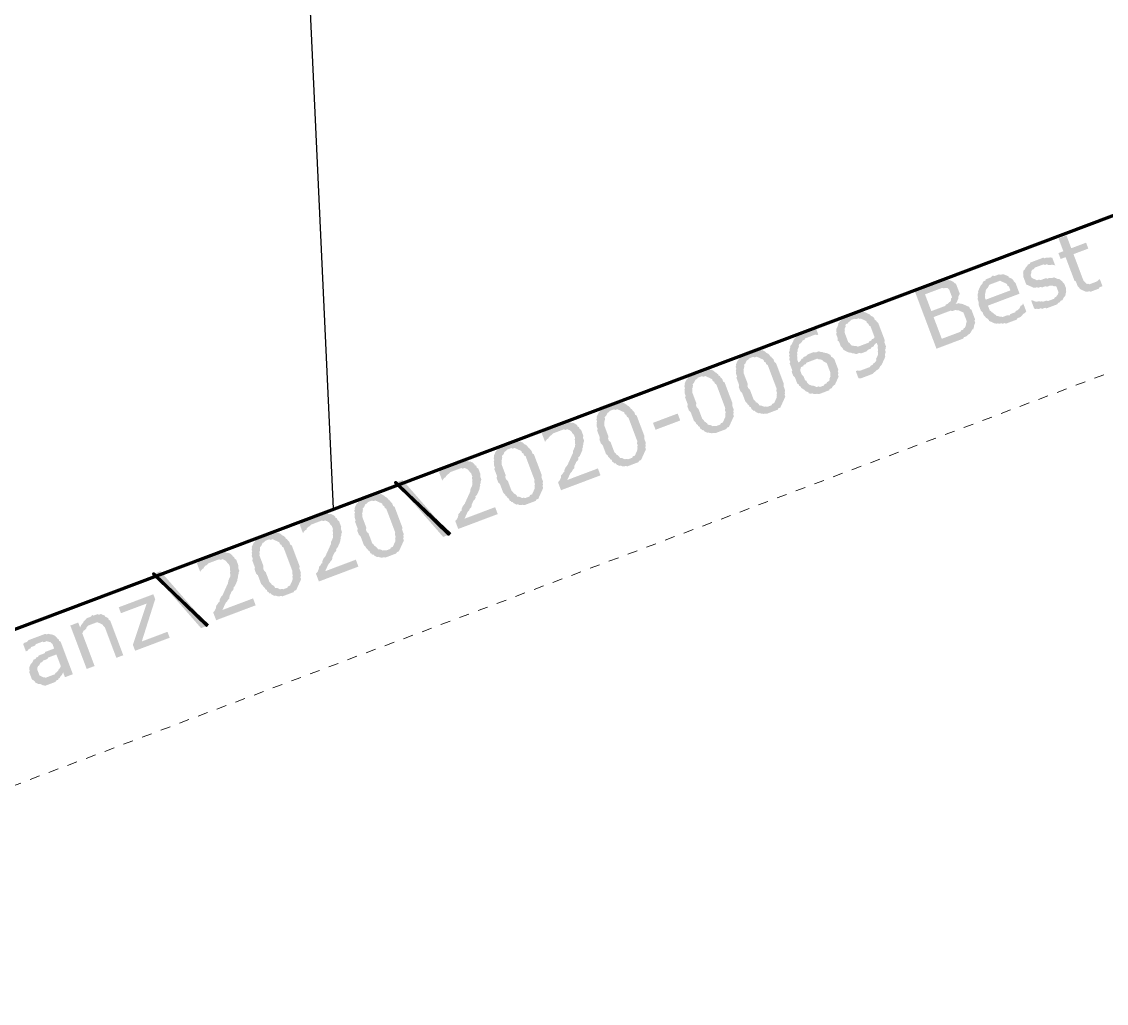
# Model space of a CAD drawing. Header units: metres. Extents: x -47 to 309, y -25 to 105.
# Drawn here: x 147.71 to 158.58, y -24.12 to -14.28 of the extents above; entities that cross this region are included whole.
import ezdxf

# ---------------------------------------------------------------- set-up
doc = ezdxf.new("R2010")
doc.units = ezdxf.units.M
doc.linetypes.add('AUSGEZOGEN', pattern=[0])
doc.linetypes.add('PUNKT2_S9', pattern=[0.001, 0, -0.001])
doc.layers.add('XR$1$STANDARD_1', color=7, linetype='AUSGEZOGEN', lineweight=25)

msp = doc.modelspace()

# ---------------------------------------------------------------- hatches: boundary and pattern name
at = {"layer": 'XR$1$STANDARD_1', "linetype": 'AUSGEZOGEN', "lineweight": 200, "transparency": 33554687}
h = msp.add_hatch(color=7, dxfattribs=at)
h.set_gradient(color2=(0, 0, 0), one_color=1)
h.paths.add_polyline_path([(158.1816, -16.4235), (158.1024, -16.4533), (158.1509, -16.5821), (158.1014, -16.6007), (158.1238, -16.6601), (158.1733, -16.6415), (158.2629, -16.8791), (158.2765, -16.8853), (158.2952, -16.9348), (158.3126, -16.9509), (158.3163, -16.9608), (158.4512, -16.8987), (158.4116, -16.9136), (158.398, -16.9074), (158.3881, -16.9111), (158.3707, -16.8951), (158.3533, -16.879), (158.2525, -16.6116), (158.4011, -16.5556), (158.3787, -16.4962), (158.2301, -16.5522)], flags=0)
h = msp.add_hatch(color=7, dxfattribs=at)
h.set_gradient(color2=(0, 0, 0), one_color=1)
h.paths.add_polyline_path([(157.7499, -16.7784), (157.7475, -16.802), (157.7512, -16.8119), (157.7488, -16.8354), (157.7786, -16.9146), (157.7923, -16.9208), (157.8059, -16.927), (157.8196, -16.9331), (157.8332, -16.9393), (157.8468, -16.9455), (157.8704, -16.9479), (157.8803, -16.9442), (157.9038, -16.9466), (157.9236, -16.9392), (157.9372, -16.9453), (157.967, -16.9341), (157.9905, -16.9366), (158.0202, -16.9254), (158.0437, -16.9278), (158.0574, -16.934), (158.0673, -16.9303), (158.0809, -16.9364), (158.1033, -16.9958), (158.0971, -17.0095), (158.091, -17.0231), (158.0749, -17.0405), (158.065, -17.0442), (158.0588, -17.0579), (158.0192, -17.0728), (158.1715, -17.0267), (158.1739, -17.0032), (158.1801, -16.9895), (158.1764, -16.9796), (158.1788, -16.9561), (158.1601, -16.9066), (158.1428, -16.8905), (158.139, -16.8806), (158.1254, -16.8744), (158.108, -16.8583), (158.0981, -16.8621), (158.0845, -16.8559), (158.0709, -16.8497), (158.0572, -16.8436), (158.0374, -16.851), (158.0139, -16.8486), (157.9941, -16.8561), (157.9705, -16.8536), (157.921, -16.8723), (157.9074, -16.8661), (157.8876, -16.8736), (157.8739, -16.8674), (157.8603, -16.8612), (157.8467, -16.8551), (157.833, -16.8489), (157.8218, -16.8192), (157.828, -16.8056), (157.8305, -16.782), (157.8366, -16.7684), (157.8564, -16.7609), (157.8626, -16.7473), (157.9022, -16.7324)], flags=0)
h = msp.add_hatch(color=7, dxfattribs=at)
h.set_gradient(color2=(0, 0, 0), one_color=1)
h.paths.add_polyline_path([(157.8798, -16.6729), (157.8204, -16.6953), (157.8142, -16.709), (157.7944, -16.7164), (157.7883, -16.7301), (157.7722, -16.7474), (157.766, -16.7611), (157.7499, -16.7784), (157.9022, -16.7324), (157.9517, -16.7137), (157.9654, -16.7199), (157.9852, -16.7124), (157.9988, -16.7186), (158.0223, -16.721), (158.0322, -16.7173), (158.0558, -16.7197), (158.0694, -16.7259), (158.0396, -16.6467), (158.016, -16.6442), (158.0061, -16.648), (157.9826, -16.6455), (157.9628, -16.653), (157.9491, -16.6468), (157.8996, -16.6655)], flags=0)
h = msp.add_hatch(color=7, dxfattribs=at)
h.set_gradient(color2=(0, 0, 0), one_color=1)
h.paths.add_polyline_path([(157.4404, -16.8273), (157.4243, -16.8446), (157.3748, -16.8633), (157.3686, -16.8769), (157.3488, -16.8844), (157.3426, -16.898), (157.3364, -16.9117), (157.3204, -16.929), (157.3142, -16.9427), (157.4566, -16.9003), (157.516, -16.8779), (157.5296, -16.8841), (157.5433, -16.8903), (157.5569, -16.8964), (157.5705, -16.9026), (157.5842, -16.9088), (157.5916, -16.9286), (157.6053, -16.9347), (157.6202, -16.9744), (157.3726, -17.0677), (157.6933, -16.9581), (157.6709, -16.8987), (157.6535, -16.8826), (157.6498, -16.8727), (157.6324, -16.8567), (157.6188, -16.8505), (157.6051, -16.8443), (157.6014, -16.8344), (157.5878, -16.8282), (157.5741, -16.8221), (157.5605, -16.8159), (157.5369, -16.8135), (157.527, -16.8172), (157.5035, -16.8148), (157.4639, -16.8297)], flags=0)
h = msp.add_hatch(color=7, dxfattribs=at)
h.set_gradient(color2=(0, 0, 0), one_color=1)
h.paths.add_polyline_path([(156.8274, -16.9113), (156.659, -16.9747), (156.8792, -17.559), (157.0872, -17.4806), (157.1466, -17.4582), (157.1528, -17.4446), (157.1825, -17.4334), (157.1986, -17.416), (157.2085, -17.4123), (157.2245, -17.3949), (157.2307, -17.3813), (157.2369, -17.3676), (157.2468, -17.3639), (157.253, -17.3503), (156.9323, -17.4598), (156.8502, -17.2419), (157.1671, -17.1225), (157.1535, -17.1163), (157.1398, -17.1102), (157.1163, -17.1077), (157.1027, -17.1016), (157.0829, -17.109), (157.0692, -17.1029), (157.0791, -17.0991), (156.8278, -17.1825), (156.7644, -17.0142), (156.8535, -16.9806), (157.0441, -16.8861), (157.0305, -16.88), (157.0168, -16.8738), (156.9933, -16.8714), (156.9834, -16.8751), (156.9598, -16.8726), (156.9499, -16.8764), (156.9264, -16.8739), (156.8472, -16.9038)], flags=0)
h = msp.add_hatch(color=7, dxfattribs=at)
h.set_gradient(color2=(0, 0, 0), one_color=1)
h.paths.add_polyline_path([(157.0441, -16.8861), (156.8535, -16.9806), (156.9327, -16.9507), (156.9563, -16.9532), (156.9662, -16.9494), (156.9897, -16.9519), (157.0071, -16.9679), (157.0369, -17.0472), (157.027, -17.0509), (157.0246, -17.0744), (157.0184, -17.0881), (157.0085, -17.0918), (156.9924, -17.1092), (156.9726, -17.1166), (156.9665, -17.1303), (156.8278, -17.1825), (157.0791, -17.0991), (157.0853, -17.0855), (157.0915, -17.0718), (157.0976, -17.0582), (157.1001, -17.0347), (157.1062, -17.021), (157.1124, -17.0074), (157.0751, -16.9084), (157.0615, -16.9022)], flags=0)
h = msp.add_hatch(color=7, dxfattribs=at)
h.set_gradient(color2=(0, 0, 0), one_color=1)
h.paths.add_polyline_path([(157.3142, -16.9427), (157.308, -16.9563), (157.3019, -16.9699), (157.2957, -16.9836), (157.2994, -16.9935), (157.2933, -17.0071), (157.2908, -17.0306), (157.2946, -17.0405), (157.2921, -17.0641), (157.3033, -17.0938), (157.3009, -17.1173), (157.3233, -17.1767), (157.3406, -17.1928), (157.3518, -17.2225), (157.3692, -17.2386), (157.3729, -17.2485), (157.3866, -17.2547), (157.4039, -17.2707), (157.4077, -17.2806), (157.4213, -17.2868), (157.4349, -17.293), (157.6132, -17.2258), (157.5896, -17.2234), (157.5401, -17.242), (157.5265, -17.2359), (157.5166, -17.2396), (157.503, -17.2334), (157.4794, -17.231), (157.4757, -17.2211), (157.4621, -17.2149), (157.4447, -17.1988), (157.4311, -17.1927), (157.4273, -17.1828), (157.4137, -17.1766), (157.395, -17.1271), (157.7119, -17.0076), (157.6933, -16.9581), (157.3726, -17.0677), (157.3652, -17.0479), (157.3676, -17.0243), (157.3639, -17.0144), (157.37, -17.0008), (157.3725, -16.9772), (157.3786, -16.9636), (157.3947, -16.9462), (157.4009, -16.9326), (157.4071, -16.919), (157.4566, -16.9003)], flags=0)
h = msp.add_hatch(color=7, dxfattribs=at)
h.set_gradient(color2=(0, 0, 0), one_color=1)
h.paths.add_polyline_path([(158.5168, -16.8626), (158.5069, -16.8664), (158.4908, -16.8837), (158.4512, -16.8987), (158.3163, -16.9608), (158.3299, -16.967), (158.3436, -16.9731), (158.3572, -16.9793), (158.3708, -16.9855), (158.3944, -16.9879), (158.4043, -16.9842), (158.4278, -16.9866), (158.507, -16.9568), (158.5132, -16.9431), (158.5429, -16.9319)], flags=0)
h = msp.add_hatch(color=7, dxfattribs=at)
h.set_gradient(color2=(0, 0, 0), one_color=1)
h.paths.add_polyline_path([(157.8384, -17.0731), (157.8285, -17.0768), (157.8583, -17.156), (157.872, -17.1622), (157.8819, -17.1585), (157.9054, -17.1609), (157.9252, -17.1534), (157.9388, -17.1596), (157.9685, -17.1484), (157.9822, -17.1546), (158.0317, -17.1359), (158.0911, -17.1135), (158.0973, -17.0999), (158.1171, -17.0924), (158.1233, -17.0788), (158.1431, -17.0713), (158.1492, -17.0577), (158.1554, -17.0441), (158.1715, -17.0267), (158.0192, -17.0728), (157.9994, -17.0802), (157.9759, -17.0778), (157.9462, -17.089), (157.9325, -17.0828), (157.9226, -17.0866), (157.8991, -17.0841), (157.8892, -17.0879), (157.8656, -17.0854), (157.852, -17.0793)], flags=0)
h = msp.add_hatch(color=7, dxfattribs=at)
h.set_gradient(color2=(0, 0, 0), one_color=1)
h.paths.add_polyline_path([(157.1671, -17.1225), (156.969, -17.1972), (157.0186, -17.1785), (157.0421, -17.1809), (157.0718, -17.1697), (157.0854, -17.1759), (157.0953, -17.1722), (157.109, -17.1783), (157.1226, -17.1845), (157.1363, -17.1907), (157.1499, -17.1969), (157.1835, -17.286), (157.1773, -17.2996), (157.1749, -17.3232), (157.1687, -17.3368), (157.1625, -17.3504), (157.1526, -17.3542), (157.1465, -17.3678), (157.1267, -17.3753), (157.1205, -17.3889), (156.9323, -17.4598), (157.253, -17.3503), (157.2554, -17.3267), (157.2616, -17.3131), (157.2677, -17.2995), (157.2603, -17.2797), (157.2664, -17.266), (157.2291, -17.167), (157.2155, -17.1608), (157.208, -17.141), (157.1944, -17.1348), (157.1807, -17.1287)], flags=0)
h = msp.add_hatch(color=7, dxfattribs=at)
h.set_gradient(color2=(0, 0, 0), one_color=1)
h.paths.add_polyline_path([(157.7492, -17.1067), (157.7393, -17.1104), (157.7431, -17.1203), (157.7233, -17.1278), (157.7171, -17.1414), (157.7109, -17.155), (157.6948, -17.1724), (157.675, -17.1799), (157.6689, -17.1935), (157.6194, -17.2122), (157.6132, -17.2258), (157.4349, -17.293), (157.4486, -17.2992), (157.4622, -17.3053), (157.4857, -17.3078), (157.4956, -17.304), (157.5093, -17.3102), (157.5291, -17.3027), (157.5427, -17.3089), (157.5625, -17.3014), (157.5762, -17.3076), (157.6356, -17.2852), (157.6851, -17.2666), (157.6913, -17.2529), (157.7111, -17.2455), (157.721, -17.2417), (157.737, -17.2244), (157.7531, -17.207), (157.763, -17.2033), (157.7791, -17.1859)], flags=0)
h = msp.add_hatch(color=7, dxfattribs=at)
h.set_gradient(color2=(0, 0, 0), one_color=1)
h.paths.add_polyline_path([(156.0215, -17.2037), (155.972, -17.2223), (155.9559, -17.2397), (155.946, -17.2434), (155.9398, -17.2571), (155.9238, -17.2744), (155.9139, -17.2782), (155.9077, -17.2918), (155.8916, -17.3092), (155.8954, -17.3191), (155.8892, -17.3327), (155.883, -17.3464), (155.8768, -17.36), (155.8744, -17.3835), (155.8781, -17.3934), (155.8757, -17.417), (155.8906, -17.4566), (155.8882, -17.4801), (155.9018, -17.4863), (155.9205, -17.5358), (155.9379, -17.5519), (155.9416, -17.5618), (155.959, -17.5779), (155.9726, -17.584), (155.9862, -17.5902), (156.1508, -17.5168), (156.0914, -17.5392), (156.0778, -17.5331), (156.0542, -17.5306), (156.0307, -17.5282), (156.0133, -17.5121), (156.0096, -17.5022), (155.996, -17.496), (155.9587, -17.397), (155.9611, -17.3735), (155.9574, -17.3636), (155.9635, -17.3499), (155.9697, -17.3363), (155.966, -17.3264), (155.9721, -17.3128), (155.9919, -17.3053), (155.9981, -17.2917), (156.008, -17.2879), (156.0241, -17.2706), (156.1924, -17.2071), (156.1788, -17.2009), (156.1652, -17.1948), (156.1515, -17.1886), (156.1379, -17.1824), (156.1181, -17.1899), (156.1045, -17.1837), (156.0847, -17.1912), (156.071, -17.185), (156.0413, -17.1962)], flags=0)
h = msp.add_hatch(color=7, dxfattribs=at)
h.set_gradient(color2=(0, 0, 0), one_color=1)
h.paths.add_polyline_path([(156.1924, -17.2071), (156.0439, -17.2631), (156.0538, -17.2594), (156.0773, -17.2618), (156.0971, -17.2543), (156.1108, -17.2605), (156.1207, -17.2568), (156.148, -17.2691), (156.1616, -17.2753), (156.1752, -17.2815), (156.1827, -17.3013), (156.1963, -17.3074), (156.2038, -17.3272), (156.2174, -17.3334), (156.2585, -17.4423), (156.2523, -17.456), (156.2325, -17.4634), (156.2263, -17.4771), (156.2065, -17.4845), (156.2004, -17.4982), (156.1508, -17.5168), (155.9862, -17.5902), (155.9999, -17.5964), (156.2809, -17.5018), (156.2921, -17.5315), (156.2896, -17.555), (156.2934, -17.5649), (156.2909, -17.5885), (156.2947, -17.5984), (156.2922, -17.6219), (156.286, -17.6355), (156.2799, -17.6492), (156.2737, -17.6628), (156.2774, -17.6727), (156.2713, -17.6863), (156.2552, -17.7037), (156.2453, -17.7074), (156.2391, -17.7211), (156.2193, -17.7285), (156.2131, -17.7422), (156.1636, -17.7608), (156.3357, -17.7073), (156.3419, -17.6937), (156.3481, -17.68), (156.3542, -17.6664), (156.3604, -17.6527), (156.3666, -17.6391), (156.3628, -17.6292), (156.3653, -17.6057), (156.3714, -17.592), (156.364, -17.5722), (156.3701, -17.5586), (156.3726, -17.5351), (156.3577, -17.4954), (156.3601, -17.4719), (156.2966, -17.3036), (156.2793, -17.2875), (156.2755, -17.2776), (156.2619, -17.2714), (156.2544, -17.2516), (156.2371, -17.2355), (156.2234, -17.2294), (156.2061, -17.2133)], flags=0)
h = msp.add_hatch(color=7, dxfattribs=at)
h.set_gradient(color2=(0, 0, 0), one_color=1)
h.paths.add_polyline_path([(155.5957, -17.3642), (155.5264, -17.3903), (155.5202, -17.4039), (155.5004, -17.4114), (155.4942, -17.425), (155.4744, -17.4325), (155.4682, -17.4461), (155.4522, -17.4635), (155.446, -17.4771), (155.4398, -17.4908), (155.6119, -17.4372), (155.6614, -17.4186), (155.685, -17.421), (155.6949, -17.4173), (155.6687, -17.348), (155.6551, -17.3418), (155.6353, -17.3492), (155.6155, -17.3567)], flags=0)
h = msp.add_hatch(color=7, dxfattribs=at)
h.set_gradient(color2=(0, 0, 0), one_color=1)
h.paths.add_polyline_path([(155.4398, -17.4908), (155.4336, -17.5044), (155.4275, -17.518), (155.4114, -17.5354), (155.4151, -17.5453), (155.409, -17.559), (155.4065, -17.5825), (155.4004, -17.5961), (155.4078, -17.6159), (155.4017, -17.6296), (155.4091, -17.6494), (155.4029, -17.663), (155.4141, -17.6927), (155.408, -17.7064), (155.4341, -17.7757), (155.4279, -17.7893), (155.4429, -17.8289), (155.4602, -17.845), (155.4826, -17.9044), (155.5, -17.9205), (155.5037, -17.9304), (155.5174, -17.9366), (155.5211, -17.9465), (155.5385, -17.9625), (155.5521, -17.9687), (155.5695, -17.9848), (155.5831, -17.9909), (155.7316, -17.935), (155.7118, -17.9424), (155.6982, -17.9363), (155.6784, -17.9437), (155.6648, -17.9376), (155.6511, -17.9314), (155.6276, -17.9289), (155.6139, -17.9228), (155.6003, -17.9166), (155.5829, -17.9005), (155.5755, -17.8807), (155.5618, -17.8746), (155.5469, -17.8349), (155.5295, -17.8189), (155.5146, -17.7793), (155.5171, -17.7557), (155.5232, -17.7421), (155.543, -17.7346), (155.5492, -17.721), (155.569, -17.7135), (155.5752, -17.6999), (155.6247, -17.6812), (155.7893, -17.6079), (155.7757, -17.6017), (155.4947, -17.6963), (155.4835, -17.6666), (155.4859, -17.6431), (155.4822, -17.6332), (155.4846, -17.6096), (155.4809, -17.5997), (155.487, -17.5861), (155.4895, -17.5625), (155.4957, -17.5489), (155.5018, -17.5353), (155.4981, -17.5254), (155.5043, -17.5117), (155.5142, -17.508), (155.5302, -17.4906), (155.5364, -17.477), (155.5562, -17.4695), (155.5624, -17.4559), (155.6119, -17.4372)], flags=0)
h = msp.add_hatch(color=7, dxfattribs=at)
h.set_gradient(color2=(0, 0, 0), one_color=1)
h.paths.add_polyline_path([(155.0015, -17.5881), (154.9421, -17.6105), (154.926, -17.6279), (154.9161, -17.6316), (154.9099, -17.6453), (154.9038, -17.6589), (154.8877, -17.6763), (154.8815, -17.6899), (154.8754, -17.7035), (155.0239, -17.6475), (155.0437, -17.6401), (155.0573, -17.6462), (155.0771, -17.6388), (155.0908, -17.6449), (155.1044, -17.6511), (155.118, -17.6573), (155.1317, -17.6635), (155.1453, -17.6696), (155.1528, -17.6894), (155.1664, -17.6956), (155.1739, -17.7154), (155.1875, -17.7216), (155.2771, -17.9593), (155.2747, -17.9828), (155.2821, -18.0026), (155.276, -18.0162), (155.2797, -18.0261), (155.2772, -18.0497), (155.2711, -18.0633), (155.2649, -18.0769), (155.2587, -18.0906), (155.2526, -18.1042), (155.2328, -18.1117), (155.2266, -18.1253), (155.2068, -18.1328), (155.3454, -18.0805), (155.3516, -18.0669), (155.3578, -18.0533), (155.3639, -18.0396), (155.3565, -18.0198), (155.3626, -18.0062), (155.3589, -17.9963), (155.3613, -17.9727), (155.3464, -17.9331), (155.3489, -17.9096), (155.2705, -17.7016), (155.2568, -17.6955), (155.2456, -17.6657), (155.2283, -17.6497), (155.2245, -17.6398), (155.2109, -17.6336), (155.2072, -17.6237), (155.1898, -17.6076), (155.1762, -17.6015), (155.1588, -17.5854), (155.1452, -17.5792), (155.1315, -17.573), (155.1216, -17.5768), (155.0981, -17.5743), (155.0845, -17.5682), (155.0746, -17.5719), (155.051, -17.5695), (155.0213, -17.5807)], flags=0)
h = msp.add_hatch(color=7, dxfattribs=at)
h.set_gradient(color2=(0, 0, 0), one_color=1)
h.paths.add_polyline_path([(155.6184, -17.6044), (155.5887, -17.6156), (155.5726, -17.633), (155.5429, -17.6442), (155.5466, -17.6541), (155.5268, -17.6616), (155.5206, -17.6752), (155.5046, -17.6926), (155.4947, -17.6963), (155.7757, -17.6017), (155.7521, -17.5993), (155.7385, -17.5931), (155.715, -17.5906), (155.7013, -17.5845), (155.6815, -17.5919), (155.6716, -17.5957), (155.6481, -17.5932), (155.6283, -17.6007)], flags=0)
h = msp.add_hatch(color=7, dxfattribs=at)
h.set_gradient(color2=(0, 0, 0), one_color=1)
h.paths.add_polyline_path([(155.7893, -17.6079), (155.6247, -17.6812), (155.6841, -17.6588), (155.6977, -17.665), (155.7213, -17.6674), (155.7349, -17.6736), (155.7523, -17.6897), (155.7659, -17.6958), (155.7796, -17.702), (155.8169, -17.801), (155.8144, -17.8246), (155.8182, -17.8345), (155.812, -17.8481), (155.8058, -17.8618), (155.8096, -17.8717), (155.7935, -17.889), (155.7836, -17.8928), (155.7774, -17.9064), (155.7576, -17.9139), (155.7514, -17.9275), (155.5831, -17.9909), (155.5967, -17.9971), (155.6005, -18.007), (155.624, -18.0095), (155.6339, -18.0057), (155.6475, -18.0119), (155.6711, -18.0143), (155.681, -18.0106), (155.7045, -18.013), (155.754, -17.9944), (155.8035, -17.9757), (155.8097, -17.9621), (155.8295, -17.9546), (155.8357, -17.941), (155.8518, -17.9236), (155.8617, -17.9199), (155.8678, -17.9062), (155.874, -17.8926), (155.8802, -17.879), (155.8864, -17.8653), (155.8925, -17.8517), (155.8987, -17.8381), (155.8912, -17.8183), (155.8974, -17.8046), (155.8899, -17.7848), (155.8961, -17.7712), (155.855, -17.6623), (155.8377, -17.6462), (155.824, -17.64), (155.8166, -17.6202), (155.8029, -17.614)], flags=0)
h = msp.add_hatch(color=7, dxfattribs=at)
h.set_gradient(color2=(0, 0, 0), one_color=1)
h.paths.add_polyline_path([(155.9999, -17.5964), (156.0234, -17.5988), (156.037, -17.605), (156.0606, -17.6074), (156.0742, -17.6136), (156.1039, -17.6024), (156.1275, -17.6048), (156.177, -17.5862), (156.193, -17.5688), (156.2227, -17.5576), (156.2289, -17.544), (156.2487, -17.5365), (156.2549, -17.5229), (156.271, -17.5055), (156.2809, -17.5018)], flags=0)
h = msp.add_hatch(color=7, dxfattribs=at)
h.set_gradient(color2=(0, 0, 0), one_color=1)
h.paths.add_polyline_path([(154.8754, -17.7035), (154.8692, -17.7172), (154.8729, -17.7271), (154.8667, -17.7407), (154.8742, -17.7605), (154.868, -17.7741), (154.8718, -17.784), (154.8693, -17.8076), (154.8805, -17.8373), (154.8744, -17.8509), (154.9005, -17.9202), (154.898, -17.9438), (154.913, -17.9834), (154.9303, -17.9995), (154.9639, -18.0886), (154.9813, -18.1047), (154.985, -18.1146), (155.0024, -18.1306), (155.0061, -18.1405), (155.0198, -18.1467), (155.0272, -18.1665), (155.0409, -18.1727), (155.0446, -18.1826), (155.0545, -18.1789), (155.0719, -18.1949), (155.0855, -18.2011), (155.0991, -18.2073), (155.109, -18.2035), (155.1227, -18.2097), (155.1462, -18.2122), (155.1561, -18.2084), (155.1797, -18.2109), (155.2886, -18.1698), (155.2948, -18.1562), (155.3146, -18.1487), (155.3207, -18.1351), (155.3269, -18.1214), (155.3331, -18.1078), (155.3393, -18.0942), (155.3454, -18.0805), (155.2068, -18.1328), (155.187, -18.1402), (155.1634, -18.1378), (155.1535, -18.1415), (155.1399, -18.1354), (155.1263, -18.1292), (155.1027, -18.1268), (155.099, -18.1169), (155.0816, -18.1008), (155.068, -18.0946), (155.0643, -18.0847), (155.0469, -18.0686), (155.0096, -17.9696), (154.9922, -17.9535), (154.9847, -17.9337), (154.9872, -17.9102), (154.9461, -17.8013), (154.9486, -17.7777), (154.9448, -17.7678), (154.951, -17.7542), (154.9534, -17.7306), (154.9497, -17.7207), (154.9658, -17.7034), (154.9719, -17.6897), (154.9781, -17.6761), (154.988, -17.6724), (155.0041, -17.655), (155.0239, -17.6475)], flags=0)
h = msp.add_hatch(color=7, dxfattribs=at)
h.set_gradient(color2=(0, 0, 0), one_color=1)
h.paths.add_polyline_path([(156.0807, -17.7808), (156.0708, -17.7845), (156.0969, -17.8538), (156.1204, -17.8563), (156.2393, -17.8115), (156.2553, -17.7941), (156.2652, -17.7904), (156.2813, -17.773), (156.2912, -17.7693), (156.3073, -17.7519), (156.3135, -17.7383), (156.3295, -17.7209), (156.3357, -17.7073), (156.1636, -17.7608), (156.1141, -17.7795), (156.0906, -17.7771)], flags=0)
h = msp.add_hatch(color=7, dxfattribs=at)
h.set_gradient(color2=(0, 0, 0), one_color=1)
h.paths.add_polyline_path([(154.4866, -17.7822), (154.4271, -17.8046), (154.4111, -17.822), (154.4012, -17.8257), (154.395, -17.8393), (154.3888, -17.853), (154.3727, -17.8703), (154.3666, -17.884), (154.3604, -17.8976), (154.5089, -17.8416), (154.5288, -17.8342), (154.5424, -17.8403), (154.5622, -17.8329), (154.5758, -17.839), (154.5895, -17.8452), (154.6031, -17.8514), (154.6167, -17.8575), (154.6304, -17.8637), (154.6378, -17.8835), (154.6515, -17.8897), (154.6589, -17.9095), (154.6726, -17.9157), (154.7621, -18.1533), (154.7597, -18.1769), (154.7672, -18.1967), (154.761, -18.2103), (154.7647, -18.2202), (154.7623, -18.2438), (154.7561, -18.2574), (154.75, -18.271), (154.7438, -18.2847), (154.7376, -18.2983), (154.7178, -18.3058), (154.7116, -18.3194), (154.6918, -18.3269), (154.8305, -18.2746), (154.8366, -18.261), (154.8428, -18.2473), (154.849, -18.2337), (154.8415, -18.2139), (154.8477, -18.2003), (154.844, -18.1904), (154.8464, -18.1668), (154.8315, -18.1272), (154.8339, -18.1037), (154.7555, -17.8957), (154.7419, -17.8895), (154.7307, -17.8598), (154.7133, -17.8438), (154.7096, -17.8339), (154.696, -17.8277), (154.6922, -17.8178), (154.6749, -17.8017), (154.6612, -17.7955), (154.6439, -17.7795), (154.6302, -17.7733), (154.6166, -17.7671), (154.6067, -17.7709), (154.5831, -17.7684), (154.5695, -17.7622), (154.5596, -17.766), (154.5361, -17.7635), (154.5064, -17.7747)], flags=0)
h = msp.add_hatch(color=7, dxfattribs=at)
h.set_gradient(color2=(0, 0, 0), one_color=1)
h.paths.add_polyline_path([(154.3604, -17.8976), (154.3542, -17.9112), (154.358, -17.9211), (154.3518, -17.9348), (154.3593, -17.9546), (154.3531, -17.9682), (154.3568, -17.9781), (154.3544, -18.0017), (154.3656, -18.0314), (154.3594, -18.045), (154.3855, -18.1143), (154.3831, -18.1379), (154.398, -18.1775), (154.4154, -18.1936), (154.449, -18.2827), (154.4664, -18.2987), (154.4701, -18.3087), (154.4875, -18.3247), (154.4912, -18.3346), (154.5048, -18.3408), (154.5123, -18.3606), (154.5259, -18.3668), (154.5297, -18.3767), (154.5396, -18.3729), (154.5569, -18.389), (154.5706, -18.3952), (154.5842, -18.4014), (154.5941, -18.3976), (154.6077, -18.4038), (154.6313, -18.4062), (154.6412, -18.4025), (154.6647, -18.4049), (154.7736, -18.3639), (154.7798, -18.3503), (154.7996, -18.3428), (154.8058, -18.3292), (154.812, -18.3155), (154.8181, -18.3019), (154.8243, -18.2882), (154.8305, -18.2746), (154.6918, -18.3269), (154.672, -18.3343), (154.6485, -18.3319), (154.6386, -18.3356), (154.6249, -18.3295), (154.6113, -18.3233), (154.5878, -18.3208), (154.584, -18.3109), (154.5667, -18.2949), (154.553, -18.2887), (154.5493, -18.2788), (154.5319, -18.2627), (154.4946, -18.1637), (154.4772, -18.1476), (154.4698, -18.1278), (154.4722, -18.1043), (154.4312, -17.9953), (154.4336, -17.9718), (154.4299, -17.9619), (154.436, -17.9483), (154.4385, -17.9247), (154.4347, -17.9148), (154.4508, -17.8975), (154.457, -17.8838), (154.4632, -17.8702), (154.4731, -17.8665), (154.4891, -17.8491), (154.5089, -17.8416)], flags=0)
h = msp.add_hatch(color=7, dxfattribs=at)
h.set_gradient(color2=(0, 0, 0), one_color=1)
h.paths.add_polyline_path([(153.6052, -18.1144), (153.5458, -18.1368), (153.5297, -18.1541), (153.5198, -18.1579), (153.5136, -18.1715), (153.5075, -18.1852), (153.4914, -18.2025), (153.4852, -18.2162), (153.479, -18.2298), (153.6276, -18.1738), (153.6474, -18.1663), (153.661, -18.1725), (153.6808, -18.165), (153.6945, -18.1712), (153.7081, -18.1774), (153.7217, -18.1836), (153.7354, -18.1897), (153.749, -18.1959), (153.7565, -18.2157), (153.7701, -18.2219), (153.7776, -18.2417), (153.7912, -18.2479), (153.8808, -18.4855), (153.8783, -18.5091), (153.8858, -18.5289), (153.8796, -18.5425), (153.8834, -18.5524), (153.8809, -18.5759), (153.8748, -18.5896), (153.8686, -18.6032), (153.8624, -18.6168), (153.8563, -18.6305), (153.8364, -18.6379), (153.8303, -18.6516), (153.8105, -18.659), (153.9491, -18.6068), (153.9553, -18.5932), (153.9615, -18.5795), (153.9676, -18.5659), (153.9602, -18.5461), (153.9663, -18.5324), (153.9626, -18.5225), (153.965, -18.499), (153.9501, -18.4594), (153.9525, -18.4359), (153.8742, -18.2279), (153.8605, -18.2217), (153.8493, -18.192), (153.832, -18.1759), (153.8282, -18.166), (153.8146, -18.1599), (153.8109, -18.15), (153.7935, -18.1339), (153.7799, -18.1277), (153.7625, -18.1116), (153.7489, -18.1055), (153.7352, -18.0993), (153.7253, -18.103), (153.7018, -18.1006), (153.6881, -18.0944), (153.6782, -18.0982), (153.6547, -18.0957), (153.625, -18.1069)], flags=0)
h = msp.add_hatch(color=7, dxfattribs=at)
h.set_gradient(color2=(0, 0, 0), one_color=1)
h.paths.add_polyline_path([(153.479, -18.2298), (153.4729, -18.2434), (153.4766, -18.2533), (153.4704, -18.267), (153.4779, -18.2868), (153.4717, -18.3004), (153.4755, -18.3103), (153.473, -18.3338), (153.4842, -18.3636), (153.478, -18.3772), (153.5042, -18.4465), (153.5017, -18.47), (153.5167, -18.5097), (153.534, -18.5257), (153.5676, -18.6149), (153.585, -18.6309), (153.5887, -18.6408), (153.6061, -18.6569), (153.6098, -18.6668), (153.6235, -18.673), (153.6309, -18.6928), (153.6446, -18.699), (153.6483, -18.7089), (153.6582, -18.7051), (153.6756, -18.7212), (153.6892, -18.7274), (153.7028, -18.7335), (153.7127, -18.7298), (153.7264, -18.736), (153.7499, -18.7384), (153.7598, -18.7347), (153.7834, -18.7371), (153.8923, -18.6961), (153.8985, -18.6824), (153.9183, -18.675), (153.9244, -18.6613), (153.9306, -18.6477), (153.9368, -18.6341), (153.9429, -18.6204), (153.9491, -18.6068), (153.8105, -18.659), (153.7907, -18.6665), (153.7671, -18.6641), (153.7572, -18.6678), (153.7436, -18.6616), (153.73, -18.6555), (153.7064, -18.653), (153.7027, -18.6431), (153.6853, -18.627), (153.6717, -18.6209), (153.6679, -18.611), (153.6506, -18.5949), (153.6133, -18.4959), (153.5959, -18.4798), (153.5884, -18.46), (153.5909, -18.4365), (153.5498, -18.3275), (153.5522, -18.304), (153.5485, -18.2941), (153.5547, -18.2804), (153.5571, -18.2569), (153.5534, -18.247), (153.5695, -18.2296), (153.5756, -18.216), (153.5818, -18.2024), (153.5917, -18.1986), (153.6078, -18.1813), (153.6276, -18.1738)], flags=0)
h = msp.add_hatch(color=7, dxfattribs=at)
h.set_gradient(color2=(0, 0, 0), one_color=1)
h.paths.add_polyline_path([(154.0639, -18.3713), (154.3115, -18.278), (154.2854, -18.2086), (154.0378, -18.3019)], flags=0)
h = msp.add_hatch(color=7, dxfattribs=at)
h.set_gradient(color2=(0, 0, 0), one_color=1)
h.paths.add_polyline_path([(153.0704, -18.3159), (153.0011, -18.3421), (152.985, -18.3594), (152.9751, -18.3632), (152.9591, -18.3805), (152.9393, -18.388), (152.9331, -18.4016), (152.9232, -18.4054), (152.9568, -18.4945), (152.9629, -18.4809), (152.979, -18.4635), (152.9889, -18.4598), (152.9951, -18.4461), (153.0112, -18.4288), (153.0211, -18.425), (153.0371, -18.4077), (153.0966, -18.3853), (153.2612, -18.3119), (153.2475, -18.3057), (153.2339, -18.2996), (153.224, -18.3033), (153.2104, -18.2971), (153.1967, -18.291), (153.1732, -18.2885), (153.1633, -18.2922), (153.1398, -18.2898), (153.0902, -18.3085)], flags=0)
h = msp.add_hatch(color=7, dxfattribs=at)
h.set_gradient(color2=(0, 0, 0), one_color=1)
h.paths.add_polyline_path([(153.2612, -18.3119), (153.0966, -18.3853), (153.1461, -18.3666), (153.1597, -18.3728), (153.1795, -18.3653), (153.1932, -18.3715), (153.2068, -18.3776), (153.2242, -18.3937), (153.2279, -18.4036), (153.2453, -18.4197), (153.2565, -18.4494), (153.254, -18.4729), (153.2577, -18.4828), (153.2553, -18.5064), (153.259, -18.5163), (153.2566, -18.5398), (153.2504, -18.5535), (153.2443, -18.5671), (153.2381, -18.5807), (153.2357, -18.6043), (153.2295, -18.6179), (153.2233, -18.6315), (153.211, -18.6588), (153.2048, -18.6724), (153.1986, -18.6861), (153.1925, -18.6997), (153.1863, -18.7133), (153.1801, -18.727), (153.164, -18.7443), (153.1579, -18.758), (153.1517, -18.7716), (153.1493, -18.7952), (153.1394, -18.7989), (153.1332, -18.8125), (153.1171, -18.8299), (153.1147, -18.8534), (153.1085, -18.8671), (153.1023, -18.8807), (153.0863, -18.8981), (153.1161, -18.9773), (153.5122, -18.828), (153.4861, -18.7587), (153.1791, -18.8744), (153.1853, -18.8607), (153.1915, -18.8471), (153.1976, -18.8335), (153.2038, -18.8198), (153.21, -18.8062), (153.2261, -18.7888), (153.2322, -18.7752), (153.2483, -18.7578), (153.2507, -18.7343), (153.2569, -18.7207), (153.2631, -18.707), (153.2692, -18.6934), (153.2853, -18.676), (153.2915, -18.6624), (153.2878, -18.6525), (153.3038, -18.6351), (153.31, -18.6215), (153.3162, -18.6078), (153.3223, -18.5942), (153.3285, -18.5806), (153.331, -18.557), (153.3371, -18.5434), (153.3334, -18.5335), (153.3396, -18.5199), (153.342, -18.4963), (153.3482, -18.4827), (153.337, -18.453), (153.3394, -18.4294), (153.317, -18.37), (153.3034, -18.3639), (153.2959, -18.3441), (153.2823, -18.3379), (153.2785, -18.328)], flags=0)
h = msp.add_hatch(color=7, dxfattribs=at)
h.set_gradient(color2=(0, 0, 0), one_color=1)
h.paths.add_polyline_path([(152.4491, -18.618), (152.443, -18.6316), (152.4467, -18.6415), (152.4405, -18.6551), (152.448, -18.6749), (152.4418, -18.6886), (152.4456, -18.6985), (152.4431, -18.722), (152.4543, -18.7517), (152.4481, -18.7654), (152.4743, -18.8347), (152.4718, -18.8582), (152.4868, -18.8978), (152.5041, -18.9139), (152.5377, -19.003), (152.5551, -19.0191), (152.5588, -19.029), (152.5762, -19.0451), (152.5799, -19.055), (152.5936, -19.0611), (152.601, -19.081), (152.6147, -19.0871), (152.6184, -19.097), (152.6283, -19.0933), (152.6457, -19.1094), (152.6593, -19.1155), (152.6729, -19.1217), (152.6828, -19.118), (152.6965, -19.1241), (152.72, -19.1266), (152.7299, -19.1229), (152.7534, -19.1253), (152.8624, -19.0842), (152.8686, -19.0706), (152.8884, -19.0631), (152.8945, -19.0495), (152.9007, -19.0359), (152.9069, -19.0222), (152.913, -19.0086), (152.9192, -18.995), (152.7806, -19.0472), (152.7608, -19.0547), (152.7372, -19.0522), (152.7273, -19.056), (152.7137, -19.0498), (152.7001, -19.0436), (152.6765, -19.0412), (152.6728, -19.0313), (152.6554, -19.0152), (152.6418, -19.009), (152.638, -18.9991), (152.6207, -18.9831), (152.5834, -18.884), (152.566, -18.868), (152.5585, -18.8482), (152.561, -18.8246), (152.5199, -18.7157), (152.5223, -18.6922), (152.5186, -18.6823), (152.5248, -18.6686), (152.5272, -18.6451), (152.5235, -18.6352), (152.5396, -18.6178), (152.5457, -18.6042), (152.5519, -18.5905), (152.5618, -18.5868), (152.5779, -18.5694), (152.5977, -18.562)], flags=0)
h = msp.add_hatch(color=7, dxfattribs=at)
h.set_gradient(color2=(0, 0, 0), one_color=1)
h.paths.add_polyline_path([(152.5753, -18.5026), (152.5159, -18.525), (152.4998, -18.5423), (152.4899, -18.5461), (152.4837, -18.5597), (152.4776, -18.5733), (152.4615, -18.5907), (152.4553, -18.6043), (152.4491, -18.618), (152.5977, -18.562), (152.6175, -18.5545), (152.6311, -18.5607), (152.6509, -18.5532), (152.6646, -18.5594), (152.6782, -18.5656), (152.6918, -18.5717), (152.7055, -18.5779), (152.7191, -18.5841), (152.7266, -18.6039), (152.7402, -18.61), (152.7477, -18.6298), (152.7613, -18.636), (152.8509, -18.8737), (152.8484, -18.8972), (152.8559, -18.917), (152.8497, -18.9307), (152.8535, -18.9406), (152.851, -18.9641), (152.8449, -18.9777), (152.8387, -18.9914), (152.8325, -19.005), (152.8264, -19.0186), (152.8065, -19.0261), (152.8004, -19.0397), (152.7806, -19.0472), (152.9192, -18.995), (152.9254, -18.9813), (152.9316, -18.9677), (152.9377, -18.9541), (152.9303, -18.9342), (152.9364, -18.9206), (152.9327, -18.9107), (152.9351, -18.8872), (152.9202, -18.8476), (152.9226, -18.824), (152.8443, -18.6161), (152.8306, -18.6099), (152.8194, -18.5802), (152.8021, -18.5641), (152.7983, -18.5542), (152.7847, -18.548), (152.781, -18.5381), (152.7636, -18.5221), (152.75, -18.5159), (152.7326, -18.4998), (152.719, -18.4936), (152.7053, -18.4875), (152.6954, -18.4912), (152.6719, -18.4888), (152.6582, -18.4826), (152.6483, -18.4863), (152.6248, -18.4839), (152.5951, -18.4951)], flags=0)
h = msp.add_hatch(color=7, dxfattribs=at)
h.set_gradient(color2=(0, 0, 0), one_color=1)
h.paths.add_polyline_path([(152.0405, -18.7041), (151.9712, -18.7302), (151.9551, -18.7476), (151.9452, -18.7513), (151.9292, -18.7687), (151.9094, -18.7762), (151.9032, -18.7898), (151.8933, -18.7935), (151.9269, -18.8827), (151.933, -18.869), (151.9491, -18.8517), (151.959, -18.8479), (151.9652, -18.8343), (151.9813, -18.8169), (151.9912, -18.8132), (152.0072, -18.7958), (152.0667, -18.7734), (152.2313, -18.7001), (152.2176, -18.6939), (152.204, -18.6877), (152.1941, -18.6915), (152.1805, -18.6853), (152.1668, -18.6791), (152.1433, -18.6767), (152.1334, -18.6804), (152.1099, -18.678), (152.0603, -18.6966)], flags=0)
h = msp.add_hatch(color=7, dxfattribs=at)
h.set_gradient(color2=(0, 0, 0), one_color=1)
h.paths.add_polyline_path([(152.2313, -18.7001), (152.0667, -18.7734), (152.1162, -18.7548), (152.1298, -18.7609), (152.1496, -18.7535), (152.1633, -18.7596), (152.1769, -18.7658), (152.1943, -18.7819), (152.198, -18.7918), (152.2154, -18.8079), (152.2266, -18.8376), (152.2241, -18.8611), (152.2278, -18.871), (152.2254, -18.8945), (152.2291, -18.9045), (152.2267, -18.928), (152.2205, -18.9416), (152.2144, -18.9553), (152.2082, -18.9689), (152.2058, -18.9924), (152.1996, -19.0061), (152.1934, -19.0197), (152.1811, -19.047), (152.1749, -19.0606), (152.1687, -19.0742), (152.1626, -19.0879), (152.1564, -19.1015), (152.1502, -19.1151), (152.1341, -19.1325), (152.128, -19.1462), (152.1218, -19.1598), (152.1194, -19.1833), (152.1095, -19.1871), (152.1033, -19.2007), (152.0872, -19.2181), (152.0848, -19.2416), (152.0786, -19.2552), (152.0724, -19.2689), (152.0564, -19.2862), (152.0862, -19.3655), (152.4823, -19.2162), (152.4562, -19.1468), (152.1492, -19.2625), (152.1554, -19.2489), (152.1616, -19.2353), (152.1677, -19.2216), (152.1739, -19.208), (152.1801, -19.1944), (152.1961, -19.177), (152.2023, -19.1634), (152.2184, -19.146), (152.2208, -19.1225), (152.227, -19.1088), (152.2332, -19.0952), (152.2393, -19.0816), (152.2554, -19.0642), (152.2616, -19.0506), (152.2579, -19.0407), (152.2739, -19.0233), (152.2801, -19.0097), (152.2863, -18.996), (152.2924, -18.9824), (152.2986, -18.9687), (152.301, -18.9452), (152.3072, -18.9316), (152.3035, -18.9217), (152.3097, -18.908), (152.3121, -18.8845), (152.3183, -18.8709), (152.3071, -18.8412), (152.3095, -18.8176), (152.2871, -18.7582), (152.2735, -18.752), (152.266, -18.7322), (152.2524, -18.726), (152.2486, -18.7161)], flags=0)
h = msp.add_hatch(color=7, dxfattribs=at)
h.set_gradient(color2=(0, 0, 0), one_color=1)
h.paths.add_polyline_path([(151.4587, -18.9008), (152.0046, -19.4189), (151.528, -18.8747)], flags=0)
h = msp.add_hatch(color=7, dxfattribs=at)
h.set_gradient(color2=(0, 0, 0), one_color=1)
h.paths.add_polyline_path([(151.9352, -19.445), (151.4587, -18.9008), (151.9947, -19.4226)], flags=0)
h = msp.add_hatch(color=7, dxfattribs=at)
h.set_gradient(color2=(0, 0, 0), one_color=1)
h.paths.add_polyline_path([(151.179, -19.0288), (151.1196, -19.0512), (151.1035, -19.0686), (151.0936, -19.0723), (151.0874, -19.086), (151.0812, -19.0996), (151.0652, -19.117), (151.059, -19.1306), (151.0528, -19.1442), (151.2014, -19.0882), (151.2212, -19.0808), (151.2348, -19.0869), (151.2546, -19.0795), (151.2683, -19.0857), (151.2819, -19.0918), (151.2955, -19.098), (151.3092, -19.1042), (151.3228, -19.1103), (151.3303, -19.1301), (151.3439, -19.1363), (151.3514, -19.1561), (151.365, -19.1623), (151.4546, -19.4), (151.4521, -19.4235), (151.4596, -19.4433), (151.4534, -19.4569), (151.4572, -19.4668), (151.4547, -19.4904), (151.4486, -19.504), (151.4424, -19.5176), (151.4362, -19.5313), (151.43, -19.5449), (151.4102, -19.5524), (151.4041, -19.566), (151.3843, -19.5735), (151.5229, -19.5212), (151.5291, -19.5076), (151.5352, -19.494), (151.5414, -19.4803), (151.5339, -19.4605), (151.5401, -19.4469), (151.5364, -19.437), (151.5388, -19.4134), (151.5239, -19.3738), (151.5263, -19.3503), (151.448, -19.1423), (151.4343, -19.1362), (151.4231, -19.1065), (151.4058, -19.0904), (151.402, -19.0805), (151.3884, -19.0743), (151.3847, -19.0644), (151.3673, -19.0483), (151.3537, -19.0422), (151.3363, -19.0261), (151.3226, -19.0199), (151.309, -19.0137), (151.2991, -19.0175), (151.2756, -19.015), (151.2619, -19.0089), (151.252, -19.0126), (151.2285, -19.0102), (151.1988, -19.0214)], flags=0)
h = msp.add_hatch(color=7, dxfattribs=at)
h.set_gradient(color2=(0, 0, 0), one_color=1)
h.paths.add_polyline_path([(151.0528, -19.1442), (151.0467, -19.1579), (151.0504, -19.1678), (151.0442, -19.1814), (151.0517, -19.2012), (151.0455, -19.2148), (151.0492, -19.2247), (151.0468, -19.2483), (151.058, -19.278), (151.0518, -19.2916), (151.078, -19.3609), (151.0755, -19.3845), (151.0905, -19.4241), (151.1078, -19.4402), (151.1414, -19.5293), (151.1588, -19.5454), (151.1625, -19.5553), (151.1799, -19.5713), (151.1836, -19.5812), (151.1972, -19.5874), (151.2047, -19.6072), (151.2183, -19.6134), (151.2221, -19.6233), (151.232, -19.6196), (151.2494, -19.6356), (151.263, -19.6418), (151.2766, -19.648), (151.2865, -19.6442), (151.3002, -19.6504), (151.3237, -19.6529), (151.3336, -19.6491), (151.3571, -19.6516), (151.4661, -19.6105), (151.4722, -19.5969), (151.492, -19.5894), (151.4982, -19.5758), (151.5044, -19.5621), (151.5106, -19.5485), (151.5167, -19.5349), (151.5229, -19.5212), (151.3843, -19.5735), (151.3645, -19.5809), (151.3409, -19.5785), (151.331, -19.5822), (151.3174, -19.5761), (151.3037, -19.5699), (151.2802, -19.5675), (151.2765, -19.5576), (151.2591, -19.5415), (151.2455, -19.5353), (151.2417, -19.5254), (151.2244, -19.5093), (151.187, -19.4103), (151.1697, -19.3942), (151.1622, -19.3744), (151.1647, -19.3509), (151.1236, -19.242), (151.126, -19.2184), (151.1223, -19.2085), (151.1285, -19.1949), (151.1309, -19.1713), (151.1272, -19.1614), (151.1433, -19.1441), (151.1494, -19.1304), (151.1556, -19.1168), (151.1655, -19.1131), (151.1816, -19.0957), (151.2014, -19.0882)], flags=0)
h = msp.add_hatch(color=7, dxfattribs=at)
h.set_gradient(color2=(0, 0, 0), one_color=1)
h.paths.add_polyline_path([(150.6442, -19.2304), (150.5749, -19.2565), (150.5588, -19.2739), (150.5489, -19.2776), (150.5329, -19.295), (150.513, -19.3024), (150.5069, -19.3161), (150.497, -19.3198), (150.5306, -19.4089), (150.5367, -19.3953), (150.5528, -19.3779), (150.5627, -19.3742), (150.5689, -19.3606), (150.585, -19.3432), (150.5949, -19.3395), (150.6109, -19.3221), (150.6703, -19.2997), (150.835, -19.2263), (150.8213, -19.2202), (150.8077, -19.214), (150.7978, -19.2177), (150.7842, -19.2116), (150.7705, -19.2054), (150.747, -19.203), (150.7371, -19.2067), (150.7135, -19.2042), (150.664, -19.2229)], flags=0)
h = msp.add_hatch(color=7, dxfattribs=at)
h.set_gradient(color2=(0, 0, 0), one_color=1)
h.paths.add_polyline_path([(150.835, -19.2263), (150.6703, -19.2997), (150.7199, -19.281), (150.7335, -19.2872), (150.7533, -19.2797), (150.7669, -19.2859), (150.7806, -19.2921), (150.7979, -19.3082), (150.8017, -19.3181), (150.819, -19.3341), (150.8302, -19.3638), (150.8278, -19.3874), (150.8315, -19.3973), (150.8291, -19.4208), (150.8328, -19.4307), (150.8304, -19.4543), (150.8242, -19.4679), (150.8181, -19.4815), (150.8119, -19.4952), (150.8094, -19.5187), (150.8033, -19.5323), (150.7971, -19.546), (150.7848, -19.5732), (150.7786, -19.5869), (150.7724, -19.6005), (150.7662, -19.6141), (150.7601, -19.6278), (150.7539, -19.6414), (150.7378, -19.6588), (150.7317, -19.6724), (150.7255, -19.6861), (150.7231, -19.7096), (150.7132, -19.7133), (150.707, -19.727), (150.6909, -19.7443), (150.6885, -19.7679), (150.6823, -19.7815), (150.6761, -19.7951), (150.6601, -19.8125), (150.6899, -19.8917), (151.086, -19.7424), (151.0599, -19.6731), (150.7529, -19.7888), (150.7591, -19.7752), (150.7653, -19.7615), (150.7714, -19.7479), (150.7776, -19.7343), (150.7838, -19.7206), (150.7998, -19.7033), (150.806, -19.6896), (150.8221, -19.6723), (150.8245, -19.6487), (150.8307, -19.6351), (150.8369, -19.6215), (150.843, -19.6078), (150.8591, -19.5905), (150.8653, -19.5768), (150.8615, -19.5669), (150.8776, -19.5496), (150.8838, -19.5359), (150.89, -19.5223), (150.8961, -19.5086), (150.9023, -19.495), (150.9047, -19.4715), (150.9109, -19.4578), (150.9072, -19.4479), (150.9133, -19.4343), (150.9158, -19.4108), (150.922, -19.3971), (150.9108, -19.3674), (150.9132, -19.3439), (150.8908, -19.2845), (150.8772, -19.2783), (150.8697, -19.2585), (150.8561, -19.2523), (150.8523, -19.2424)], flags=0)
h = msp.add_hatch(color=7, dxfattribs=at)
h.set_gradient(color2=(0, 0, 0), one_color=1)
h.paths.add_polyline_path([(150.1491, -19.417), (150.0897, -19.4394), (150.0736, -19.4568), (150.0637, -19.4605), (150.0575, -19.4741), (150.0513, -19.4878), (150.0353, -19.5051), (150.0291, -19.5188), (150.0229, -19.5324), (150.1715, -19.4764), (150.1913, -19.4689), (150.2049, -19.4751), (150.2247, -19.4676), (150.2384, -19.4738), (150.252, -19.48), (150.2656, -19.4862), (150.2793, -19.4923), (150.2929, -19.4985), (150.3004, -19.5183), (150.314, -19.5245), (150.3215, -19.5443), (150.3351, -19.5505), (150.4247, -19.7881), (150.4222, -19.8117), (150.4297, -19.8315), (150.4235, -19.8451), (150.4273, -19.855), (150.4248, -19.8785), (150.4187, -19.8922), (150.4125, -19.9058), (150.4063, -19.9194), (150.4001, -19.9331), (150.3803, -19.9405), (150.3742, -19.9542), (150.3544, -19.9616), (150.493, -19.9094), (150.4992, -19.8958), (150.5053, -19.8821), (150.5115, -19.8685), (150.504, -19.8487), (150.5102, -19.835), (150.5065, -19.8251), (150.5089, -19.8016), (150.494, -19.762), (150.4964, -19.7385), (150.4181, -19.5305), (150.4044, -19.5243), (150.3932, -19.4946), (150.3759, -19.4785), (150.3721, -19.4686), (150.3585, -19.4625), (150.3548, -19.4526), (150.3374, -19.4365), (150.3237, -19.4303), (150.3064, -19.4143), (150.2927, -19.4081), (150.2791, -19.4019), (150.2692, -19.4056), (150.2457, -19.4032), (150.232, -19.397), (150.2221, -19.4008), (150.1986, -19.3983), (150.1689, -19.4095)], flags=0)
h = msp.add_hatch(color=7, dxfattribs=at)
h.set_gradient(color2=(0, 0, 0), one_color=1)
h.paths.add_polyline_path([(150.0229, -19.5324), (150.0168, -19.546), (150.0205, -19.5559), (150.0143, -19.5696), (150.0218, -19.5894), (150.0156, -19.603), (150.0193, -19.6129), (150.0169, -19.6365), (150.0281, -19.6662), (150.0219, -19.6798), (150.0481, -19.7491), (150.0456, -19.7727), (150.0606, -19.8123), (150.0779, -19.8283), (150.1115, -19.9175), (150.1289, -19.9335), (150.1326, -19.9434), (150.15, -19.9595), (150.1537, -19.9694), (150.1673, -19.9756), (150.1748, -19.9954), (150.1884, -20.0016), (150.1922, -20.0115), (150.2021, -20.0077), (150.2194, -20.0238), (150.2331, -20.03), (150.2467, -20.0361), (150.2566, -20.0324), (150.2703, -20.0386), (150.2938, -20.041), (150.3037, -20.0373), (150.3272, -20.0397), (150.4362, -19.9987), (150.4423, -19.985), (150.4621, -19.9776), (150.4683, -19.9639), (150.4745, -19.9503), (150.4807, -19.9367), (150.4868, -19.923), (150.493, -19.9094), (150.3544, -19.9616), (150.3346, -19.9691), (150.311, -19.9667), (150.3011, -19.9704), (150.2875, -19.9642), (150.2738, -19.9581), (150.2503, -19.9556), (150.2466, -19.9457), (150.2292, -19.9297), (150.2156, -19.9235), (150.2118, -19.9136), (150.1945, -19.8975), (150.1571, -19.7985), (150.1398, -19.7824), (150.1323, -19.7626), (150.1347, -19.7391), (150.0937, -19.6301), (150.0961, -19.6066), (150.0924, -19.5967), (150.0986, -19.5831), (150.101, -19.5595), (150.0973, -19.5496), (150.1133, -19.5322), (150.1195, -19.5186), (150.1257, -19.505), (150.1356, -19.5012), (150.1517, -19.4839), (150.1715, -19.4764)], flags=0)
h = msp.add_hatch(color=7, dxfattribs=at)
h.set_gradient(color2=(0, 0, 0), one_color=1)
h.paths.add_polyline_path([(149.6143, -19.6185), (149.545, -19.6447), (149.5289, -19.662), (149.519, -19.6658), (149.503, -19.6831), (149.4831, -19.6906), (149.477, -19.7042), (149.4671, -19.708), (149.5007, -19.7971), (149.5068, -19.7835), (149.5229, -19.7661), (149.5328, -19.7624), (149.539, -19.7487), (149.5551, -19.7314), (149.565, -19.7276), (149.581, -19.7103), (149.6404, -19.6879), (149.8051, -19.6145), (149.7914, -19.6083), (149.7778, -19.6022), (149.7679, -19.6059), (149.7543, -19.5997), (149.7406, -19.5936), (149.7171, -19.5911), (149.7072, -19.5949), (149.6836, -19.5924), (149.6341, -19.6111)], flags=0)
h = msp.add_hatch(color=7, dxfattribs=at)
h.set_gradient(color2=(0, 0, 0), one_color=1)
h.paths.add_polyline_path([(149.8051, -19.6145), (149.6404, -19.6879), (149.69, -19.6692), (149.7036, -19.6754), (149.7234, -19.6679), (149.737, -19.6741), (149.7507, -19.6802), (149.768, -19.6963), (149.7718, -19.7062), (149.7891, -19.7223), (149.8003, -19.752), (149.7979, -19.7755), (149.8016, -19.7854), (149.7992, -19.809), (149.8029, -19.8189), (149.8005, -19.8424), (149.7943, -19.8561), (149.7881, -19.8697), (149.782, -19.8833), (149.7795, -19.9069), (149.7734, -19.9205), (149.7672, -19.9341), (149.7549, -19.9614), (149.7487, -19.975), (149.7425, -19.9887), (149.7363, -20.0023), (149.7302, -20.0159), (149.724, -20.0296), (149.7079, -20.047), (149.7018, -20.0606), (149.6956, -20.0742), (149.6932, -20.0978), (149.6832, -20.1015), (149.6771, -20.1151), (149.661, -20.1325), (149.6586, -20.156), (149.6524, -20.1697), (149.6462, -20.1833), (149.6302, -20.2007), (149.66, -20.2799), (150.0561, -20.1306), (150.03, -20.0613), (149.723, -20.177), (149.7292, -20.1633), (149.7354, -20.1497), (149.7415, -20.1361), (149.7477, -20.1224), (149.7539, -20.1088), (149.7699, -20.0914), (149.7761, -20.0778), (149.7922, -20.0604), (149.7946, -20.0369), (149.8008, -20.0233), (149.807, -20.0096), (149.8131, -19.996), (149.8292, -19.9786), (149.8354, -19.965), (149.8316, -19.9551), (149.8477, -19.9377), (149.8539, -19.9241), (149.8601, -19.9105), (149.8662, -19.8968), (149.8724, -19.8832), (149.8748, -19.8596), (149.881, -19.846), (149.8773, -19.8361), (149.8834, -19.8225), (149.8859, -19.7989), (149.8921, -19.7853), (149.8809, -19.7556), (149.8833, -19.732), (149.8609, -19.6726), (149.8473, -19.6665), (149.8398, -19.6467), (149.8262, -19.6405), (149.8224, -19.6306)], flags=0)
h = msp.add_hatch(color=7, dxfattribs=at)
h.set_gradient(color2=(0, 0, 0), one_color=1)
h.paths.add_polyline_path([(149.0325, -19.8152), (149.5783, -20.3333), (149.1018, -19.7891)], flags=0)
h = msp.add_hatch(color=7, dxfattribs=at)
h.set_gradient(color2=(0, 0, 0), one_color=1)
h.paths.add_polyline_path([(149.509, -20.3594), (149.0325, -19.8152), (149.5684, -20.337)], flags=0)
h = msp.add_hatch(color=7, dxfattribs=at)
h.set_gradient(color2=(0, 0, 0), one_color=1)
h.paths.add_polyline_path([(149.0303, -20.0196), (148.6837, -20.1502), (148.7061, -20.2096), (148.9636, -20.1126), (148.8256, -20.5265), (148.848, -20.586), (149.1946, -20.4553), (149.1722, -20.3959), (148.9147, -20.4929), (149.049, -20.0691)], flags=0)
h = msp.add_hatch(color=7, dxfattribs=at)
h.set_gradient(color2=(0, 0, 0), one_color=1)
h.paths.add_polyline_path([(148.4188, -20.2275), (148.4027, -20.2448), (148.3631, -20.2598), (148.347, -20.2771), (148.331, -20.2945), (148.3248, -20.3081), (148.3087, -20.3255), (148.3026, -20.3391), (148.2964, -20.3528), (148.5638, -20.252), (148.5501, -20.2458), (148.5464, -20.2359), (148.5328, -20.2298), (148.5191, -20.2236), (148.5055, -20.2174), (148.4857, -20.2249), (148.4721, -20.2187), (148.4324, -20.2336)], flags=0)
h = msp.add_hatch(color=7, dxfattribs=at)
h.set_gradient(color2=(0, 0, 0), one_color=1)
h.paths.add_polyline_path([(148.2777, -20.3033), (148.1985, -20.3331), (148.3627, -20.7688), (148.442, -20.739), (148.3188, -20.4122), (148.325, -20.3986), (148.3311, -20.3849), (148.341, -20.3812), (148.3571, -20.3638), (148.3633, -20.3502), (148.3793, -20.3328), (148.4289, -20.3142), (148.5638, -20.252), (148.2964, -20.3528)], flags=0)
h = msp.add_hatch(color=7, dxfattribs=at)
h.set_gradient(color2=(0, 0, 0), one_color=1)
h.paths.add_polyline_path([(148.5638, -20.252), (148.4289, -20.3142), (148.4685, -20.2992), (148.4821, -20.3054), (148.4957, -20.3116), (148.5094, -20.3177), (148.523, -20.3239), (148.5267, -20.3338), (148.5441, -20.3499), (148.6598, -20.6569), (148.7291, -20.6307), (148.5985, -20.2841), (148.5849, -20.278), (148.5774, -20.2582)], flags=0)
h = msp.add_hatch(color=7, dxfattribs=at)
h.set_gradient(color2=(0, 0, 0), one_color=1)
h.paths.add_polyline_path([(147.8581, -20.4501), (147.7789, -20.48), (147.7628, -20.4973), (147.7331, -20.5085), (147.7269, -20.5222), (147.753, -20.5915), (147.7728, -20.584), (147.779, -20.5704), (147.7988, -20.5629), (147.805, -20.5493), (147.8248, -20.5418), (147.8446, -20.5344), (147.8508, -20.5207), (147.8805, -20.5095), (148.0451, -20.4362), (148.0315, -20.43), (148.0178, -20.4238), (147.9943, -20.4214), (147.9806, -20.4152), (147.9608, -20.4227), (147.9472, -20.4165), (147.8779, -20.4426)], flags=0)
h = msp.add_hatch(color=7, dxfattribs=at)
h.set_gradient(color2=(0, 0, 0), one_color=1)
h.paths.add_polyline_path([(148.0451, -20.4362), (147.8805, -20.5095), (147.9201, -20.4946), (147.9337, -20.5008), (147.9634, -20.4896), (147.9771, -20.4957), (148.0006, -20.4982), (148.0043, -20.5081), (148.018, -20.5143), (148.0366, -20.5638), (147.9475, -20.5974), (147.9413, -20.611), (147.9215, -20.6185), (147.8819, -20.6334), (147.8757, -20.647), (147.8559, -20.6545), (147.8498, -20.6681), (147.83, -20.6756), (147.8238, -20.6892), (147.8176, -20.7029), (147.8015, -20.7202), (148.059, -20.6232), (148.1038, -20.742), (148.0976, -20.7557), (148.0816, -20.773), (148.0754, -20.7867), (148.0593, -20.804), (148.0494, -20.8078), (148.0432, -20.8214), (147.9937, -20.8401), (147.8489, -20.9059), (148.1262, -20.8014), (148.1449, -20.851), (148.2241, -20.8211), (148.1009, -20.4943), (148.0873, -20.4881), (148.0798, -20.4683), (148.0662, -20.4622), (148.0625, -20.4522)], flags=0)
h = msp.add_hatch(color=7, dxfattribs=at)
h.set_gradient(color2=(0, 0, 0), one_color=1)
h.paths.add_polyline_path([(147.8015, -20.7202), (147.7954, -20.7339), (147.7892, -20.7475), (147.7868, -20.771), (147.7905, -20.7809), (147.7881, -20.8045), (147.8142, -20.8738), (147.8278, -20.88), (147.8452, -20.896), (147.8489, -20.9059), (147.9937, -20.8401), (147.9541, -20.855), (147.9306, -20.8525), (147.9169, -20.8464), (147.9033, -20.8402), (147.8897, -20.834), (147.8673, -20.7746), (147.8697, -20.7511), (147.8759, -20.7374), (147.8858, -20.7337), (147.892, -20.7201), (147.8981, -20.7064), (147.9179, -20.699), (147.9241, -20.6853), (147.9637, -20.6704), (147.9798, -20.653), (148.059, -20.6232)], flags=0)
h = msp.add_hatch(color=7, dxfattribs=at)
h.set_gradient(color2=(0, 0, 0), one_color=1)
h.paths.add_polyline_path([(147.8489, -20.9059), (147.8626, -20.9121), (147.8762, -20.9183), (147.8997, -20.9207), (147.9134, -20.9269), (147.927, -20.9331), (147.9505, -20.9355), (148.0496, -20.8982), (148.0557, -20.8845), (148.0755, -20.8771), (148.0817, -20.8634), (148.0916, -20.8597), (148.0978, -20.8461), (148.1139, -20.8287), (148.12, -20.8151), (148.1262, -20.8014)], flags=0)

# ---------------------------------------------------------------- linework, layer by layer
at = {"layer": 'XR$1$STANDARD_1', "color": 7, "linetype": 'AUSGEZOGEN', "lineweight": -3, "transparency": 33554687}
msp.add_line((149.4445, 10.9892), (150.8324, -19.1595), dxfattribs=at)
at = {"layer": 'XR$1$STANDARD_1', "color": 7, "linetype": 'PUNKT2_S9', "lineweight": 13, "transparency": 33554687}
msp.add_lwpolyline([(104.7989, 74.1714), (174.2871, 100.3614), (211.3326, 2.071), (141.8444, -24.119), (104.7989, 74.1714)], close=True, dxfattribs=at)
at = {"layer": 'XR$1$STANDARD_1', "color": 7, "linetype": 'AUSGEZOGEN', "lineweight": 200, "transparency": 33554687}
msp.add_lwpolyline([(109.9508, 64.403), (155.5735, 81.5981), (152.4868, 89.7878), (172.7284, 97.4168), (208.4809, 2.5569), (142.6167, -22.2672), (109.9508, 64.403)], close=True, dxfattribs=at)
for points in [[(151.9947, -19.4226), (151.4587, -18.9008), (152.0046, -19.4189)], [(149.5684, -20.337), (149.0325, -19.8152), (149.5783, -20.3333)]]:
    msp.add_lwpolyline(points, dxfattribs=at)

doc.saveas('drawing.dxf')
